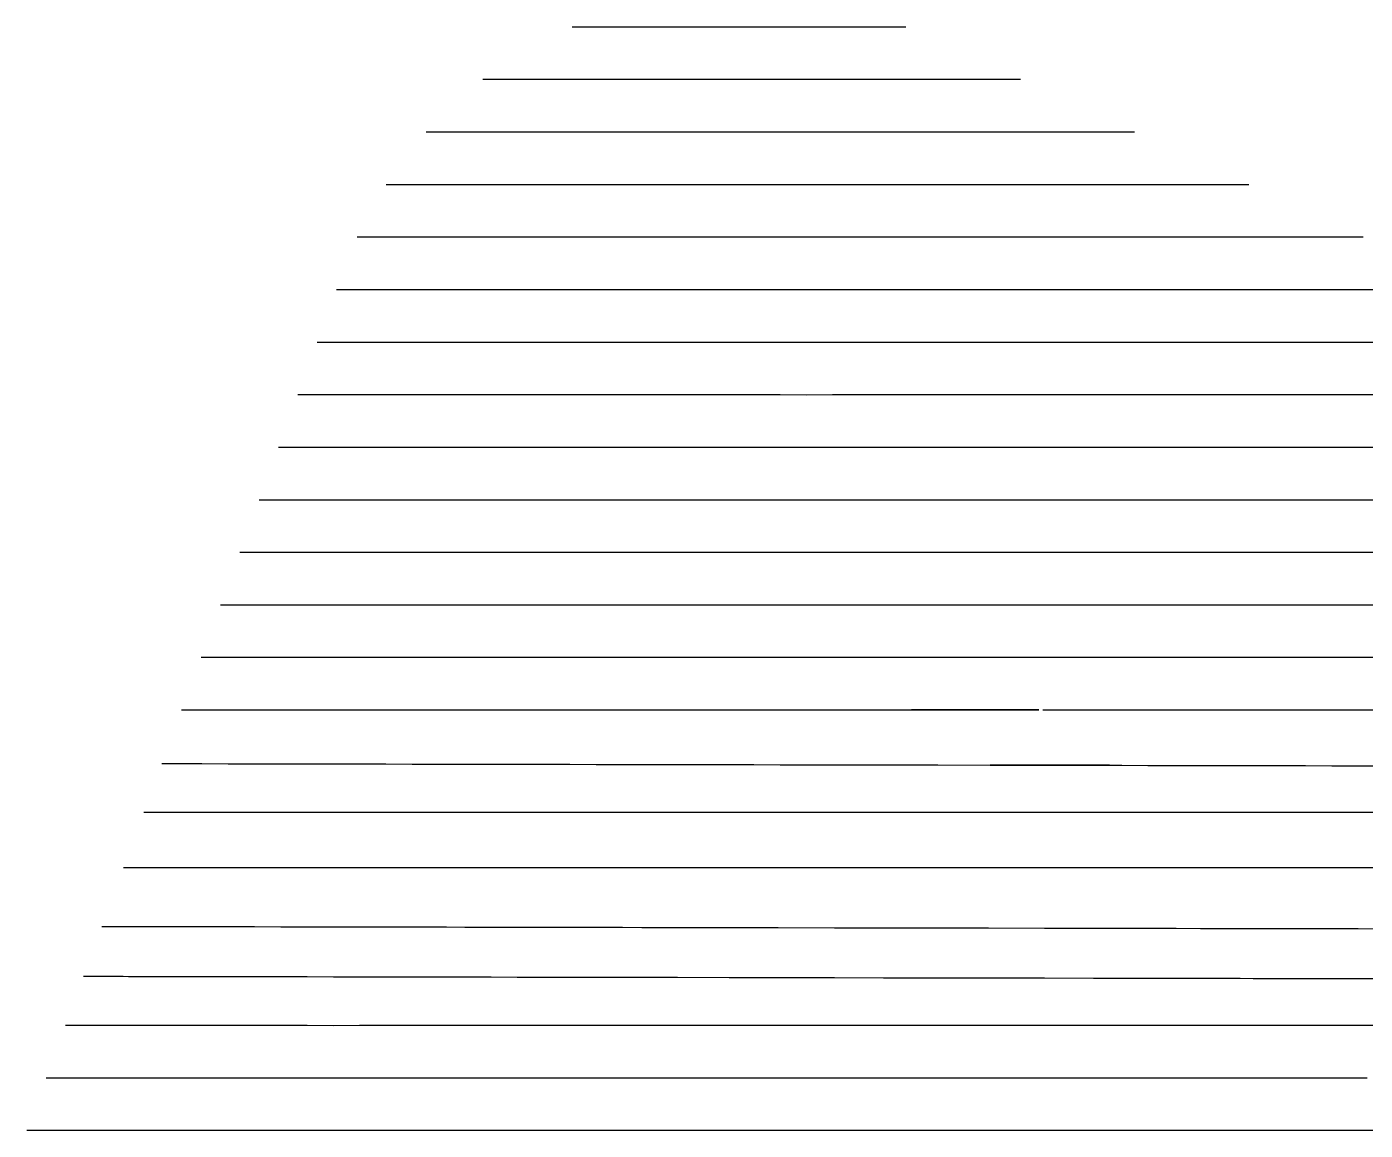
# Model space of a CAD drawing. Extents: x 6783 to 155972, y 8800 to 140000.
# Drawn here: x 27499 to 103904, y 77000 to 140000 of the extents above; entities that cross this region are included whole.
import ezdxf

# ---------------------------------------------------------------- set-up
doc = ezdxf.new("R2010")
doc.units = 0
doc.layers.add('XLT', color=1, linetype='CONTINUOUS')

msp = doc.modelspace()

# ---------------------------------------------------------------- linework, layer by layer
at = {"layer": 'XLT', "extrusion": (0, -1, 0)}
for p, q in [((58639, 140000, 23400), (60001, 140000, 23501)), ((60001, 140000, 23501), (61501, 140000, 23595)), ((61501, 140000, 23595), (63001, 140000, 23672)), ((63001, 140000, 23672), (64501, 140000, 23728)), ((64501, 140000, 23728), (66001, 140000, 23765)), ((66001, 140000, 23765), (67505, 140000, 23783)), ((67505, 140000, 23783), (69001, 140000, 23779)), ((69001, 140000, 23779), (70501, 140000, 23757)), ((70501, 140000, 23757), (71995, 140000, 23718)), ((71995, 140000, 23718), (73501, 140000, 23656)), ((73501, 140000, 23656), (75001, 140000, 23578)), ((75001, 140000, 23578), (76501, 140000, 23485)), ((76501, 140000, 23485), (77678, 140000, 23400)), ((53530, 137000, 23400), (54001, 137000, 23457)), ((54001, 137000, 23457), (55501, 137000, 23633)), ((55501, 137000, 23633), (57001, 137000, 23792)), ((57001, 137000, 23792), (58501, 137000, 23934)), ((58501, 137000, 23934), (60001, 137000, 24059)), ((60001, 137000, 24059), (61501, 137000, 24164)), ((61501, 137000, 24164), (63001, 137000, 24247)), ((63001, 137000, 24247), (64501, 137000, 24310)), ((64501, 137000, 24310), (66001, 137000, 24349)), ((66001, 137000, 24349), (67501, 137000, 24368)), ((67501, 137000, 24368), (69001, 137000, 24361)), ((69001, 137000, 24361), (70501, 137000, 24335)), ((70501, 137000, 24335), (72001, 137000, 24285)), ((72001, 137000, 24285), (73501, 137000, 24216)), ((73501, 137000, 24216), (75001, 137000, 24125)), ((75001, 137000, 24125), (76501, 137000, 24017)), ((76501, 137000, 24017), (78001, 137000, 23876)), ((78001, 137000, 23876), (79501, 137000, 23711)), ((79501, 137000, 23711), (81001, 137000, 23547)), ((81001, 137000, 23547), (82501, 137000, 23382)), ((82501, 137000, 23382), (84001, 137000, 23218)), ((84001, 137000, 23218), (84219, 137000, 23194)), ((50298, 134000, 23400), (51001, 134000, 23507)), ((51001, 134000, 23507), (52501, 134000, 23729)), ((52501, 134000, 23729), (54001, 134000, 23937)), ((54001, 134000, 23937), (55501, 134000, 24131)), ((55501, 134000, 24131), (57001, 134000, 24309)), ((57001, 134000, 24309), (58501, 134000, 24468)), ((58501, 134000, 24468), (60001, 134000, 24607)), ((60001, 134000, 24607), (61501, 134000, 24725)), ((61501, 134000, 24725), (63001, 134000, 24821)), ((63001, 134000, 24821), (64501, 134000, 24892)), ((64501, 134000, 24892), (66001, 134000, 24937)), ((66001, 134000, 24937), (67501, 134000, 24956)), ((67501, 134000, 24956), (69001, 134000, 24947)), ((69001, 134000, 24947), (70501, 134000, 24913)), ((70501, 134000, 24913), (72001, 134000, 24854)), ((72001, 134000, 24854), (73501, 134000, 24769)), ((73501, 134000, 24769), (75001, 134000, 24664)), ((75001, 134000, 24664), (76501, 134000, 24538)), ((76501, 134000, 24538), (78001, 134000, 24372)), ((78001, 134000, 24372), (79501, 134000, 24201)), ((79501, 134000, 24201), (81001, 134000, 24031)), ((81001, 134000, 24031), (82501, 134000, 23866)), ((82501, 134000, 23866), (84001, 134000, 23709)), ((84001, 134000, 23709), (85501, 134000, 23552)), ((85501, 134000, 23552), (87001, 134000, 23391)), ((87001, 134000, 23391), (88501, 134000, 23226)), ((88501, 134000, 23226), (90001, 134000, 23062)), ((90001, 134000, 23062), (90742, 134000, 22981)), ((48007, 131000, 23400), (49501, 131000, 23660)), ((49501, 131000, 23660), (51001, 131000, 23914)), ((51001, 131000, 23914), (52501, 131000, 24157)), ((52501, 131000, 24157), (54001, 131000, 24387)), ((54001, 131000, 24387), (55501, 131000, 24603)), ((55501, 131000, 24603), (57001, 131000, 24803)), ((57001, 131000, 24803), (58501, 131000, 24986)), ((58501, 131000, 24986), (60001, 131000, 25146)), ((60001, 131000, 25146), (61501, 131000, 25285)), ((61501, 131000, 25285), (63001, 131000, 25395)), ((63001, 131000, 25395), (64501, 131000, 25477)), ((64501, 131000, 25477), (66001, 131000, 25529)), ((66001, 131000, 25529), (67501, 131000, 25550)), ((67501, 131000, 25550), (69001, 131000, 25539)), ((69001, 131000, 25539), (70501, 131000, 25496)), ((70501, 131000, 25496), (72001, 131000, 25424)), ((72001, 131000, 25424), (73501, 131000, 25324)), ((73501, 131000, 25324), (75001, 131000, 25199)), ((75001, 131000, 25199), (76501, 131000, 25040)), ((76501, 131000, 25040), (78001, 131000, 24863)), ((78001, 131000, 24863), (79501, 131000, 24686)), ((79501, 131000, 24686), (81001, 131000, 24520)), ((81001, 131000, 24520), (82501, 131000, 24359)), ((82501, 131000, 24359), (84001, 131000, 24189)), ((84001, 131000, 24189), (85501, 131000, 24018)), ((85501, 131000, 24018), (87001, 131000, 23848)), ((87001, 131000, 23848), (88501, 131000, 23686)), ((88501, 131000, 23686), (90001, 131000, 23529)), ((90001, 131000, 23529), (91501, 131000, 23372)), ((91501, 131000, 23372), (93001, 131000, 23215)), ((93001, 131000, 23215), (94501, 131000, 23058)), ((94501, 131000, 23058), (96001, 131000, 22901)), ((96001, 131000, 22901), (97265, 131000, 22767)), ((46362, 128000, 23400), (46501, 128000, 23426)), ((46501, 128000, 23426), (48001, 128000, 23715)), ((48001, 128000, 23715), (49501, 128000, 24000)), ((49501, 128000, 24000), (51001, 128000, 24275)), ((51001, 128000, 24275), (52501, 128000, 24541)), ((52501, 128000, 24541), (54001, 128000, 24797)), ((54001, 128000, 24797), (55501, 128000, 25039)), ((55501, 128000, 25039), (57001, 128000, 25268)), ((57001, 128000, 25268), (58501, 128000, 25478)), ((58501, 128000, 25478), (60001, 128000, 25665)), ((60001, 128000, 25665), (61501, 128000, 25827)), ((61501, 128000, 25827), (63001, 128000, 25960)), ((63001, 128000, 25960), (63531, 128000, 26000)), ((63531, 128000, 26000), (64501, 128000, 25955)), ((64501, 128000, 25955), (66001, 128000, 25906)), ((66001, 128000, 25906), (67501, 128000, 25883)), ((67501, 128000, 25883), (69001, 128000, 25888)), ((69001, 128000, 25888), (70501, 128000, 25925)), ((70501, 128000, 25925), (71871, 128000, 26000)), ((71871, 128000, 26000), (72001, 128000, 25991)), ((72001, 128000, 25991), (73501, 128000, 25868)), ((73501, 128000, 25868), (75001, 128000, 25715)), ((75001, 128000, 25715), (76501, 128000, 25532)), ((76501, 128000, 25532), (78001, 128000, 25348)), ((78001, 128000, 25348), (79501, 128000, 25180)), ((79501, 128000, 25180), (81001, 128000, 25005)), ((81001, 128000, 25005), (82501, 128000, 24828)), ((82501, 128000, 24828), (84001, 128000, 24651)), ((84001, 128000, 24651), (85501, 128000, 24480)), ((85501, 128000, 24480), (87001, 128000, 24319)), ((87001, 128000, 24319), (88501, 128000, 24158)), ((88501, 128000, 24158), (90001, 128000, 23996)), ((90001, 128000, 23996), (91501, 127998, 23835)), ((91501, 127998, 23835), (93001, 128000, 23665)), ((93001, 128000, 23665), (94501, 128000, 23506)), ((94501, 128000, 23506), (96001, 128000, 23349)), ((96001, 128000, 23349), (97501, 128000, 23194)), ((97501, 128000, 23194), (99001, 128000, 23041)), ((99001, 128000, 23041), (100501, 128000, 22889)), ((100501, 128000, 22889), (102001, 128000, 22736)), ((102001, 128000, 22736), (103501, 128000, 22583)), ((103501, 128000, 22583), (103788, 128000, 22554)), ((45181, 125000, 23346), (45348, 125000, 23463)), ((45206, 125000, 23321), (45348, 125000, 23463)), ((45348, 125000, 23463), (46501, 125000, 23690)), ((46501, 125000, 23690), (48001, 125000, 23985)), ((48001, 125000, 23985), (49501, 125000, 24280)), ((49501, 125000, 24280), (51001, 125000, 24574)), ((51001, 125000, 24574), (52501, 125000, 24866)), ((52501, 125000, 24866), (54001, 125000, 25149)), ((54001, 125000, 25149), (55501, 125000, 25422)), ((55501, 125000, 25422), (57001, 125000, 25681)), ((57001, 125000, 25681), (58501, 125000, 25924)), ((58501, 125000, 25924), (58990, 125000, 26000)), ((58990, 125000, 26000), (60001, 125000, 25863)), ((60001, 125000, 25863), (61501, 125000, 25706)), ((61501, 125000, 25706), (63001, 125000, 25579)), ((63001, 125000, 25579), (64501, 125000, 25493)), ((64501, 125000, 25493), (66001, 125000, 25433)), ((66001, 125000, 25433), (67501, 125000, 25402)), ((67501, 125000, 25402), (69001, 125000, 25392)), ((69001, 125000, 25392), (70501, 125000, 25406)), ((70501, 125000, 25406), (72001, 125000, 25447)), ((72001, 125000, 25447), (73501, 125000, 25535)), ((73501, 125000, 25535), (75001, 125000, 25700)), ((75001, 125000, 25700), (76501, 125000, 25973)), ((76501, 125000, 25973), (76635, 125000, 26000)), ((76635, 125000, 26000), (78001, 125000, 25841)), ((78001, 125000, 25841), (79501, 125000, 25657)), ((79501, 125000, 25657), (81001, 125000, 25473)), ((81001, 125000, 25473), (82514, 125000, 25287)), ((82514, 125000, 25287), (84001, 125000, 25123)), ((84001, 125000, 25123), (85501, 125000, 24957)), ((85501, 125000, 24957), (87001, 125000, 24791)), ((87001, 125000, 24791), (88501, 125000, 24616)), ((88501, 125000, 24616), (90001, 125000, 24441)), ((90001, 125000, 24441), (91501, 125000, 24279)), ((91501, 125000, 24279), (93001, 125000, 24118)), ((93001, 125000, 24118), (94501, 125000, 23957)), ((94501, 125000, 23957), (96001, 125000, 23796)), ((96001, 125000, 23796), (97501, 125000, 23639)), ((97501, 125000, 23639), (99001, 125000, 23483)), ((99001, 125000, 23483), (100501, 125000, 23334)), ((100501, 125000, 23334), (102001, 125000, 23185)), ((102001, 125000, 23185), (103501, 125000, 23034)), ((103501, 125000, 23034), (105001, 125000, 22881)), ((44076, 122000, 23243), (44427, 122000, 23544)), ((44427, 122000, 23544), (45001, 122000, 23657)), ((45001, 122000, 23657), (46501, 122000, 23952)), ((46501, 122000, 23952), (48001, 122000, 24248)), ((48001, 122000, 24248), (49501, 122000, 24543)), ((49501, 122000, 24543), (51001, 122000, 24838)), ((51001, 122000, 24838), (52501, 122000, 25133)), ((52501, 122000, 25133), (54001, 122000, 25428)), ((54001, 122000, 25428), (55501, 122000, 25724)), ((55501, 122000, 25724), (56918, 122000, 26000)), ((56918, 122000, 26000), (57001, 122000, 25985)), ((57001, 122000, 25985), (58501, 122000, 25660)), ((58501, 122000, 25660), (60001, 122000, 25424)), ((60001, 122000, 25424), (61501, 122000, 25256)), ((61501, 122000, 25256), (63001, 122000, 25132)), ((63001, 122000, 25132), (64501, 122000, 25058)), ((64501, 122000, 25058), (66001, 122000, 24999)), ((66001, 122000, 24999), (67501, 122000, 24968)), ((67501, 122000, 24968), (69001, 122000, 24950)), ((69001, 122000, 24950), (70501, 122000, 24950)), ((70501, 122000, 24950), (72001, 122000, 24968)), ((72001, 122000, 24968), (73501, 122000, 24998)), ((73501, 122000, 24998), (75001, 122000, 25077)), ((75001, 122000, 25077), (76501, 122000, 25231)), ((76501, 122000, 25231), (78001, 122000, 25505)), ((78001, 122000, 25505), (79501, 122000, 25805)), ((79501, 122000, 25805), (80475, 122000, 26000)), ((85501, 122000, 25414), (87001, 122000, 25232)), ((87001, 122000, 25232), (88501, 122000, 25066)), ((88501, 122000, 25066), (90001, 122000, 24900)), ((90001, 122000, 24900), (91501, 122000, 24734)), ((91501, 122000, 24734), (93001, 122000, 24567)), ((93001, 122000, 24567), (94501, 122000, 24401)), ((94501, 122000, 24401), (96001, 122000, 24244)), ((96001, 122000, 24244), (97501, 122000, 24087)), ((97501, 122000, 24087), (99001, 122000, 23930)), ((99001, 122000, 23930), (100501, 122000, 23773)), ((100501, 122000, 23773), (102001, 122000, 23616)), ((102001, 122000, 23616), (103501, 122000, 23459)), ((103501, 122000, 23459), (105001, 122000, 23305)), ((42971, 119000, 23139), (43506, 119000, 23626)), ((43506, 119000, 23626), (45001, 119000, 23920)), ((45001, 119000, 23920), (46501, 119000, 24215)), ((46501, 119000, 24215), (48001, 119000, 24511)), ((48001, 119000, 24511), (49501, 119000, 24806)), ((49501, 119000, 24806), (51001, 119000, 25101)), ((51001, 119000, 25101), (52501, 119000, 25396)), ((52501, 119000, 25396), (54001, 119000, 25691)), ((54001, 119000, 25691), (55501, 119000, 25986)), ((55501, 119000, 25986), (55570, 119000, 26000)), ((55570, 119000, 26000), (57001, 119000, 25575)), ((57001, 119000, 25575), (58501, 119000, 25223)), ((58501, 119000, 25223), (60001, 119000, 24974)), ((60001, 119000, 24974), (61501, 119000, 24802)), ((61501, 119000, 24802), (63001, 119000, 24688)), ((63001, 119000, 24688), (64501, 119000, 24609)), ((64501, 119000, 24609), (66001, 119000, 24569)), ((66001, 119000, 24569), (67501, 119000, 24537)), ((67501, 119000, 24537), (69001, 119000, 24521)), ((69001, 119000, 24521), (70501, 119000, 24515)), ((70501, 119000, 24515), (72001, 118983, 24512)), ((72001, 118983, 24512), (73501, 119000, 24530)), ((73501, 119000, 24530), (75001, 119000, 24551)), ((75001, 119000, 24551), (76501, 119000, 24621)), ((76501, 119000, 24621), (78001, 119000, 24769)), ((78001, 119000, 24769), (79501, 119000, 25037)), ((79501, 119000, 25037), (81001, 119000, 25337)), ((81001, 119000, 25337), (82501, 119000, 25637)), ((82501, 119000, 25637), (84001, 119000, 25937)), ((84001, 119000, 25937), (84314, 119000, 26000)), ((90001, 119000, 25352), (91501, 119000, 25174)), ((91501, 119000, 25174), (93001, 119000, 25008)), ((93001, 119000, 25008), (94501, 119000, 24845)), ((94501, 119000, 24845), (96001, 119000, 24684)), ((96001, 119000, 24684), (97501, 119000, 24523)), ((97501, 119000, 24523), (99001, 119000, 24361)), ((99001, 119000, 24361), (100501, 119000, 24205)), ((100501, 119000, 24205), (102001, 119000, 24052)), ((102001, 119000, 24052), (103501, 119000, 23900)), ((103501, 119000, 23900), (105001, 119000, 23748)), ((41866, 116000, 23036), (42584, 116000, 23707)), ((42584, 116000, 23707), (43501, 116000, 23888)), ((43501, 116000, 23888), (45001, 116000, 24183)), ((45001, 116000, 24183), (46501, 116000, 24478)), ((46501, 116000, 24478), (48001, 116000, 24773)), ((48001, 116000, 24773), (49501, 116000, 25069)), ((49501, 116000, 25069), (51001, 116000, 25364)), ((51001, 116000, 25364), (52501, 116000, 25659)), ((52501, 116000, 25659), (54001, 116000, 25954)), ((54001, 116000, 25954), (54234, 116000, 26000)), ((54234, 116000, 26000), (55501, 116000, 25624)), ((55501, 116000, 25624), (57001, 116000, 25179)), ((57001, 116000, 25179), (58501, 116000, 24791)), ((58501, 116000, 24791), (60001, 116000, 24529)), ((60001, 116000, 24529), (61501, 116000, 24359)), ((61501, 116000, 24359), (63001, 116000, 24234)), ((63001, 116000, 24234), (64501, 116000, 24152)), ((64501, 116000, 24152), (66001, 116000, 24122)), ((66001, 116000, 24122), (67501, 116000, 24104)), ((67501, 116000, 24104), (69001, 116000, 24092)), ((69001, 116000, 24092), (70501, 116000, 24085)), ((70501, 116000, 24085), (72001, 116000, 24083)), ((72001, 116000, 24083), (73501, 116000, 24084)), ((73501, 116000, 24084), (75001, 116000, 24088)), ((75001, 116000, 24088), (76501, 116000, 24103)), ((76501, 116000, 24103), (78001, 116000, 24166)), ((78001, 116000, 24166), (79501, 116000, 24307)), ((79501, 116000, 24307), (81001, 116000, 24569)), ((81001, 116000, 24569), (82501, 116000, 24869)), ((82501, 116000, 24869), (84001, 116000, 25169)), ((84001, 116000, 25169), (85501, 116000, 25469)), ((85501, 116000, 25469), (87001, 116000, 25769)), ((87001, 116000, 25769), (88154, 116000, 26000)), ((93001, 116000, 25449), (94501, 116000, 25283)), ((94501, 116000, 25283), (96001, 116000, 25120)), ((96001, 116000, 25120), (97501, 116000, 24965)), ((97501, 116000, 24965), (99001, 116000, 24806)), ((99001, 116000, 24806), (100501, 116000, 24644)), ((100501, 116000, 24644), (102001, 116000, 24483)), ((102001, 116000, 24483), (103501, 116000, 24322)), ((103501, 116000, 24322), (105001, 116000, 24162)), ((40761, 113000, 22932), (41663, 113000, 23789)), ((41663, 113000, 23789), (42001, 113000, 23855)), ((42001, 113000, 23855), (43501, 113000, 24151)), ((43501, 113000, 24151), (45001, 113000, 24446)), ((45001, 113000, 24446), (46501, 113000, 24741)), ((46501, 113000, 24741), (48001, 113000, 25036)), ((48001, 113000, 25036), (49501, 113000, 25331)), ((49501, 113000, 25331), (51001, 113000, 25627)), ((51001, 113000, 25627), (52501, 113000, 25922)), ((52501, 113000, 25922), (52898, 113000, 26000)), ((52898, 113000, 26000), (54001, 113000, 25673)), ((54001, 113000, 25673), (55501, 113000, 25227)), ((55501, 113000, 25227), (57001, 113000, 24782)), ((57001, 113000, 24782), (58501, 113000, 24372)), ((58501, 113000, 24372), (60001, 113000, 24084)), ((60001, 113000, 24084), (61501, 113000, 23892)), ((61501, 113000, 23892), (63001, 113000, 23751)), ((63001, 113000, 23751), (64501, 113000, 23686)), ((64501, 113000, 23686), (66001, 113000, 23636)), ((66001, 113000, 23636), (67478, 113000, 23629)), ((67478, 113000, 23629), (69001, 113000, 23622)), ((69001, 113000, 23622), (70501, 113000, 23618)), ((70501, 113000, 23618), (72001, 113000, 23618)), ((72001, 113000, 23618), (73501, 113000, 23618)), ((73501, 113000, 23618), (75001, 113000, 23620)), ((75001, 113000, 23620), (76501, 113000, 23621)), ((76501, 113000, 23621), (78001, 113000, 23632)), ((78001, 113000, 23632), (79162, 113000, 23680)), ((79162, 113000, 23680), (81001, 113000, 23837)), ((81001, 113000, 23837), (82501, 113000, 24100)), ((82501, 113000, 24100), (84001, 113000, 24401)), ((84001, 113000, 24401), (85497, 113000, 24700)), ((85497, 113000, 24700), (87001, 113000, 25001)), ((87001, 113000, 25001), (88501, 113000, 25301)), ((88501, 113000, 25301), (90001, 113000, 25601)), ((90001, 113000, 25601), (91501, 113000, 25901)), ((91501, 113000, 25901), (91994, 113000, 26000)), ((91994, 113000, 26000), (93001, 113000, 25890)), ((93001, 113000, 25890), (94501, 113000, 25724)), ((94501, 113000, 25724), (96001, 113000, 25558)), ((96001, 113000, 25558), (97501, 113000, 25392)), ((97501, 113000, 25392), (99001, 113000, 25226)), ((99001, 113000, 25226), (100501, 113000, 25064)), ((100501, 113000, 25064), (102001, 113000, 24908)), ((102001, 113000, 24908), (103501, 113000, 24753)), ((103501, 113000, 24753), (105001, 113000, 24597)), ((39656, 110000, 22829), (40501, 110000, 23630)), ((40501, 110000, 23630), (40742, 110000, 23871)), ((40742, 110000, 23871), (42001, 110000, 24118)), ((42001, 110000, 24118), (43501, 110000, 24414)), ((43501, 110000, 24414), (45001, 110000, 24709)), ((45001, 110000, 24709), (46501, 110000, 25004)), ((46501, 110000, 25004), (48001, 110000, 25299)), ((48001, 110000, 25299), (49501, 110000, 25594)), ((49501, 110000, 25594), (51001, 110000, 25889)), ((51001, 110000, 25889), (51563, 110000, 26000)), ((51563, 110000, 26000), (52501, 110000, 25722)), ((52501, 110000, 25722), (54001, 110000, 25276)), ((54001, 110000, 25276), (55501, 110000, 24831)), ((55501, 110000, 24831), (57001, 110000, 24385)), ((57001, 110000, 24385), (58501, 110000, 23952)), ((58501, 110000, 23952), (60001, 110000, 23634)), ((60001, 110000, 23634), (61501, 110000, 23414)), ((61501, 110000, 23414), (61638, 110000, 23400)), ((61638, 110000, 23400), (62758, 110000, 23400)), ((62758, 110000, 23400), (63001, 110000, 23400)), ((63001, 110000, 23400), (64501, 110000, 23400)), ((64501, 110000, 23400), (66001, 110000, 23400)), ((66001, 110000, 23400), (67501, 110000, 23400)), ((67501, 110000, 23400), (69001, 110000, 23400)), ((69001, 110000, 23400), (70501, 110000, 23400)), ((70501, 110000, 23400), (72001, 110000, 23400)), ((72001, 110000, 23400), (73501, 110000, 23400)), ((73501, 110000, 23400), (75001, 110000, 23400)), ((75001, 110000, 23400), (76501, 110000, 23400)), ((76501, 110000, 23400), (78001, 110000, 23400)), ((78001, 110000, 23400), (79501, 110000, 23400)), ((79501, 110000, 23400), (81001, 110000, 23400)), ((81001, 110000, 23400), (81701, 110000, 23400)), ((81701, 110000, 23400), (82823, 110000, 23400)), ((82823, 110000, 23400), (84001, 110000, 23632)), ((84001, 110000, 23632), (85501, 110000, 23932)), ((85501, 110000, 23932), (87001, 110000, 24233)), ((87001, 110000, 24233), (88501, 110000, 24533)), ((88501, 110000, 24533), (90001, 110000, 24833)), ((90001, 110000, 24833), (91501, 110000, 25133)), ((91501, 110000, 25133), (93001, 110000, 25433)), ((93001, 110000, 25433), (94501, 110000, 25733)), ((94501, 110000, 25733), (95834, 110000, 26000)), ((100501, 110000, 25501), (102001, 110000, 25335)), ((102001, 110000, 25335), (103501, 110000, 25169)), ((103501, 110000, 25169), (105001, 110000, 25008)), ((38550, 107000, 22725), (39001, 107000, 23133)), ((39001, 107000, 23133), (39820, 107000, 23952)), ((39820, 107000, 23952), (40501, 107000, 24086)), ((40501, 107000, 24086), (42001, 107000, 24381)), ((42001, 107000, 24381), (43501, 107000, 24676)), ((43501, 107000, 24676), (45001, 107000, 24972)), ((45001, 107000, 24972), (46501, 107000, 25267)), ((46501, 107000, 25267), (48001, 107000, 25562)), ((48001, 107000, 25562), (49501, 107000, 25857)), ((49501, 107000, 25857), (50227, 107000, 26000)), ((50227, 107000, 26000), (51001, 107000, 25770)), ((51001, 107000, 25770), (52501, 107000, 25325)), ((52501, 107000, 25325), (54001, 107000, 24880)), ((54001, 107000, 24880), (55501, 107000, 24434)), ((55501, 107000, 24434), (57001, 107000, 23989)), ((57001, 107000, 23989), (58501, 107000, 23544)), ((58501, 107000, 23544), (59014, 107000, 23400)), ((59014, 107000, 23400), (59707, 107000, 23400)), ((59707, 107000, 23400), (60001, 107000, 23400)), ((60001, 107000, 23400), (61501, 107000, 23400)), ((61501, 107000, 23400), (63001, 107000, 23400)), ((63001, 107000, 23400), (64501, 107000, 23400)), ((64501, 107000, 23400), (66001, 107000, 23400)), ((66001, 107000, 23400), (67501, 107000, 23400)), ((67501, 107000, 23400), (69001, 107000, 23400)), ((69001, 107000, 23400), (70501, 107000, 23400)), ((70501, 107000, 23400), (72001, 107000, 23400)), ((72001, 107000, 23400), (73501, 107000, 23400)), ((73501, 107000, 23400), (75001, 107000, 23400)), ((75001, 107000, 23400), (76501, 107000, 23400)), ((76501, 107000, 23400), (78001, 107000, 23400)), ((78001, 107000, 23400), (79501, 107000, 23400)), ((79501, 107000, 23400), (81001, 107000, 23400)), ((81001, 107000, 23400), (82501, 107000, 23400)), ((82501, 107000, 23400), (84001, 107000, 23400)), ((84001, 107000, 23400), (85501, 107000, 23400)), ((85501, 107000, 23400), (85705, 107000, 23400)), ((85705, 107000, 23400), (86680, 107000, 23400)), ((86680, 107000, 23400), (87001, 107000, 23464)), ((87001, 107000, 23464), (88501, 107000, 23764)), ((88501, 107000, 23764), (90001, 107000, 24064)), ((90001, 107000, 24064), (91501, 107000, 24365)), ((91501, 107000, 24365), (93001, 107000, 24665)), ((93001, 107000, 24665), (94501, 107000, 24965)), ((94501, 107000, 24965), (96001, 107000, 25265)), ((96001, 107000, 25265), (97501, 107000, 25565)), ((97501, 107000, 25565), (99001, 107000, 25865)), ((99001, 107000, 25865), (99674, 107000, 26000)), ((37445, 104000, 22621), (38899, 104000, 24034)), ((38899, 104000, 24034), (39001, 104000, 24054)), ((39001, 104000, 24054), (40501, 104000, 24349)), ((40501, 104000, 24349), (42001, 104000, 24644)), ((42001, 104000, 24644), (43501, 104000, 24939)), ((43501, 104000, 24939), (45001, 104000, 25234)), ((45001, 104000, 25234), (46501, 104000, 25530)), ((46501, 104000, 25530), (48001, 104000, 25825)), ((48001, 104000, 25825), (48891, 104000, 26000)), ((48891, 104000, 26000), (49501, 104000, 25819)), ((49501, 104000, 25819), (51001, 104000, 25374)), ((51001, 104000, 25374), (52501, 104000, 24928)), ((52501, 104000, 24928), (54001, 104000, 24483)), ((54001, 104000, 24483), (55501, 104000, 24038)), ((55501, 104000, 24038), (57001, 104000, 23592)), ((57001, 104000, 23592), (57648, 104000, 23400)), ((57648, 104000, 23400), (58305, 104000, 23400)), ((58305, 104000, 23400), (58501, 104000, 23400)), ((58501, 104000, 23400), (60001, 104000, 23400)), ((60001, 104000, 23400), (61501, 104000, 23400)), ((61501, 104000, 23400), (63001, 104000, 23400)), ((63001, 104000, 23400), (64501, 104000, 23400)), ((64501, 104000, 23400), (66001, 104000, 23400)), ((66001, 104000, 23400), (67501, 104000, 23400)), ((67501, 104000, 23400), (69001, 104000, 23400)), ((69001, 104000, 23400), (70501, 104000, 23400)), ((70501, 104000, 23400), (72001, 104000, 23400)), ((72001, 104000, 23400), (73501, 104000, 23400)), ((73501, 104000, 23400), (75001, 104000, 23400)), ((75001, 104000, 23400), (76501, 104000, 23400)), ((76501, 104000, 23400), (78001, 104000, 23400)), ((78001, 104000, 23400), (79501, 104000, 23400)), ((79501, 104000, 23400), (81001, 104000, 23400)), ((81001, 104000, 23400), (82501, 104000, 23400)), ((82501, 104000, 23400), (84001, 104000, 23400)), ((84001, 104000, 23400), (85501, 104000, 23400)), ((85501, 104000, 23400), (87001, 104000, 23400)), ((87001, 104000, 23400), (88501, 104000, 23400)), ((88501, 104000, 23400), (89545, 104000, 23400)), ((89545, 104000, 23400), (90474, 104000, 23400)), ((90474, 104000, 23400), (91501, 104000, 23596)), ((91501, 104000, 23596), (93001, 104000, 23896)), ((93001, 104000, 23896), (94501, 104000, 24197)), ((94501, 104000, 24197), (96001, 104000, 24497)), ((96001, 104000, 24497), (97501, 104000, 24797)), ((97501, 104000, 24797), (99001, 104000, 25097)), ((99001, 104000, 25097), (100501, 104000, 25397)), ((100501, 104000, 25397), (102001, 104000, 25697)), ((102001, 104000, 25697), (103501, 104000, 25997)), ((103501, 104000, 25997), (103514, 104000, 26000)), ((36340, 101000, 22518), (37501, 101000, 23639)), ((37501, 101000, 23639), (37978, 101000, 24115)), ((37978, 101000, 24115), (39001, 101000, 24316)), ((39001, 101000, 24316), (40501, 101000, 24612)), ((40501, 101000, 24612), (42001, 101000, 24907)), ((42001, 101000, 24907), (43501, 101000, 25202)), ((43501, 101000, 25202), (45001, 101000, 25497)), ((45001, 101000, 25497), (46501, 101000, 25792)), ((46501, 101000, 25792), (47556, 101000, 26000)), ((47556, 101000, 26000), (48001, 101000, 25868)), ((48001, 101000, 25868), (51001, 101000, 24977)), ((51001, 101000, 24977), (52501, 101000, 24532)), ((52501, 101000, 24532), (54001, 101000, 24086)), ((54001, 101000, 24086), (55500, 101000, 23641)), ((55500, 101000, 23641), (56313, 101000, 23400)), ((56313, 101000, 23400), (56969, 101000, 23400)), ((56969, 101000, 23400), (58501, 101000, 23400)), ((58501, 101000, 23400), (60001, 101000, 23400)), ((60001, 101000, 23400), (61501, 101000, 23400)), ((61501, 101000, 23400), (63001, 101000, 23400)), ((63001, 101000, 23400), (64501, 101000, 23400)), ((64501, 101000, 23400), (66001, 101000, 23400)), ((66001, 101000, 23400), (67501, 101000, 23400)), ((67501, 101000, 23400), (69001, 101000, 23400)), ((69001, 101000, 23400), (70501, 101000, 23400)), ((70501, 101000, 23400), (72001, 101000, 23400)), ((72001, 101000, 23400), (73501, 101000, 23400)), ((73501, 101000, 23400), (75001, 101000, 23400)), ((75001, 101000, 23400), (85263, 101000, 23400)), ((85263, 101000, 23400), (78001, 101000, 23400)), ((85501, 101000, 23400), (87001, 101000, 23400)), ((87001, 101000, 23400), (88501, 101000, 23400)), ((88501, 101000, 23400), (90001, 101000, 23400)), ((90001, 101000, 23400), (91501, 101000, 23400)), ((91501, 101000, 23400), (93001, 101000, 23400)), ((93001, 101000, 23400), (93385, 101000, 23400)), ((93385, 101000, 23400), (94359, 101000, 23400)), ((94359, 101000, 23400), (94501, 101000, 23428)), ((94501, 101000, 23428), (96001, 101000, 23728)), ((96001, 101000, 23728), (97608, 101000, 24050)), ((97608, 101000, 24050), (99001, 101000, 24329)), ((99001, 101000, 24329), (100501, 101000, 24629)), ((100501, 101000, 24629), (102001, 101000, 24929)), ((102001, 101000, 24929), (103501, 101000, 25229)), ((103501, 101000, 25229), (105001, 101000, 25529)), ((35210, 97933, 22412), (36001, 97931, 23165)), ((36001, 97931, 23165), (37035, 97929, 24199)), ((37035, 97929, 24199), (37501, 97929, 24290)), ((37501, 97929, 24290), (39001, 97926, 24586)), ((39001, 97926, 24586), (40501, 97923, 24881)), ((40501, 97923, 24881), (42001, 97921, 25177)), ((42001, 97921, 25177), (43501, 97918, 25472)), ((43501, 97918, 25472), (45001, 97915, 25767)), ((45001, 97915, 25767), (46181, 97913, 26000)), ((46181, 97913, 26000), (46501, 97913, 25905)), ((46501, 97913, 25905), (48001, 97910, 25459)), ((48001, 97910, 25459), (49501, 97907, 25014)), ((49501, 97907, 25014), (51001, 97905, 24568)), ((51001, 97905, 24568), (52501, 97902, 24122)), ((52501, 97902, 24122), (54001, 97899, 23677)), ((54001, 97899, 23677), (54931, 97898, 23400)), ((54931, 97898, 23400), (55588, 97896, 23400)), ((55588, 97896, 23400), (57001, 97894, 23400)), ((57001, 97894, 23400), (58501, 97891, 23400)), ((58501, 97891, 23400), (60001, 97888, 23400)), ((60001, 97888, 23400), (61501, 97886, 23400)), ((61501, 97886, 23400), (63001, 97883, 23400)), ((63001, 97883, 23400), (64501, 97880, 23400)), ((64501, 97880, 23400), (66001, 97878, 23400)), ((66001, 97878, 23400), (67501, 97875, 23400)), ((67501, 97875, 23400), (69001, 97872, 23400)), ((69001, 97872, 23400), (70501, 97870, 23400)), ((70501, 97870, 23400), (72001, 97867, 23400)), ((72001, 97867, 23400), (73501, 97864, 23400)), ((73501, 97864, 23400), (75001, 97862, 23400)), ((75001, 97862, 23400), (76501, 97859, 23400)), ((76501, 97859, 23400), (78001, 97856, 23400)), ((78001, 97856, 23400), (79501, 97854, 23400)), ((79501, 97854, 23400), (89313, 97836, 23400)), ((89313, 97836, 23400), (82501, 97848, 23400)), ((82501, 97848, 23400), (84001, 97846, 23400)), ((84001, 97846, 23400), (85501, 97843, 23400)), ((85501, 97843, 23400), (87001, 97840, 23400)), ((87001, 97840, 23400), (88501, 97838, 23400)), ((88501, 97838, 23400), (90001, 97835, 23400)), ((90001, 97835, 23400), (91501, 97832, 23400)), ((91501, 97832, 23400), (93001, 97830, 23400)), ((93001, 97830, 23400), (94501, 97827, 23400)), ((94501, 97827, 23400), (96001, 97824, 23400)), ((96001, 97824, 23400), (97453, 97822, 23400)), ((97453, 97822, 23400), (98429, 97820, 23400)), ((98429, 97820, 23400), (99001, 97819, 23514)), ((99001, 97819, 23514), (100501, 97816, 23813)), ((100501, 97816, 23813), (102001, 97814, 24113)), ((102001, 97814, 24113), (103501, 97811, 24412)), ((103501, 97811, 24412), (104941, 97808, 24700)), ((34185, 95150, 22316), (36001, 95150, 24094)), ((36001, 95150, 24094), (36181, 95150, 24274)), ((36181, 95150, 24274), (37501, 95150, 24534)), ((37501, 95150, 24534), (39001, 95150, 24829)), ((39001, 95150, 24829), (40501, 95150, 25124)), ((40501, 95150, 25124), (42001, 95150, 25419)), ((42001, 95150, 25419), (43501, 95150, 25715)), ((43501, 95150, 25715), (44951, 95150, 26000)), ((44951, 95150, 26000), (45001, 95150, 25985)), ((45001, 95150, 25985), (46501, 95150, 25540)), ((46501, 95150, 25540), (48001, 95150, 25095)), ((48001, 95150, 25095), (49501, 95150, 24649)), ((49501, 95150, 24649), (51001, 95150, 24204)), ((51001, 95150, 24204), (52501, 95150, 23759)), ((52501, 95150, 23759), (53708, 95150, 23400)), ((53708, 95150, 23400), (54365, 95150, 23400)), ((54365, 95150, 23400), (55501, 95150, 23400)), ((55501, 95150, 23400), (57001, 95150, 23400)), ((57001, 95150, 23400), (58501, 95150, 23400)), ((58501, 95150, 23400), (60001, 95150, 23400)), ((60001, 95150, 23400), (61501, 95150, 23400)), ((61501, 95150, 23400), (63001, 95150, 23400)), ((63001, 95150, 23400), (64501, 95150, 23400)), ((64501, 95150, 23400), (66001, 95150, 23400)), ((66001, 95150, 23400), (67368, 95150, 23400)), ((67368, 95150, 23400), (84266, 95150, 23400)), ((84266, 95150, 23400), (85501, 95150, 23400)), ((85501, 95150, 23400), (87001, 95150, 23400)), ((87001, 95150, 23400), (88501, 95150, 23400)), ((88501, 95150, 23400), (90001, 95150, 23400)), ((90001, 95150, 23400), (91501, 95150, 23400)), ((91501, 95150, 23400), (93001, 95150, 23400)), ((93001, 95150, 23400), (94501, 95150, 23400)), ((94501, 95150, 23400), (96001, 95150, 23400)), ((96001, 95150, 23400), (97501, 95150, 23400)), ((97501, 95150, 23400), (99001, 95150, 23400)), ((99001, 95150, 23400), (100501, 95150, 23400)), ((100501, 95150, 23400), (100872, 95150, 23400)), ((100872, 95150, 23400), (101847, 95150, 23400)), ((101847, 95150, 23400), (102001, 95150, 23431)), ((102001, 95150, 23431), (103501, 95150, 23731)), ((103501, 95150, 23731), (105001, 95150, 24031)), ((33025, 92000, 22207), (34501, 92000, 23647)), ((34501, 92000, 23647), (35214, 92000, 24360)), ((35214, 92000, 24360), (36001, 92000, 24515)), ((36001, 92000, 24515), (37501, 92000, 24810)), ((37501, 92000, 24810), (39001, 92000, 25105)), ((39001, 92000, 25105), (40501, 92000, 25400)), ((40501, 92000, 25400), (42001, 92000, 25695)), ((42001, 92000, 25695), (43501, 92000, 25991)), ((43501, 92000, 25991), (43549, 92000, 26000)), ((43549, 92000, 26000), (45001, 92000, 25569)), ((45001, 92000, 25569), (46501, 92000, 25124)), ((46501, 92000, 25124), (48001, 92000, 24678)), ((48001, 92000, 24678), (49501, 92000, 24233)), ((49501, 92000, 24233), (51001, 92000, 23787)), ((51001, 92000, 23787), (52306, 92000, 23400)), ((52306, 92000, 23400), (52962, 92000, 23400)), ((52962, 92000, 23400), (54001, 92000, 23400)), ((54001, 92000, 23400), (55501, 92000, 23400)), ((55501, 92000, 23400), (57001, 92000, 23400)), ((57001, 92000, 23400), (58501, 92000, 23400)), ((58501, 92000, 23400), (60001, 92000, 23400)), ((60001, 92000, 23400), (61501, 92000, 23400)), ((61501, 92000, 23400), (63001, 92000, 23400)), ((63001, 92000, 23400), (64144, 92000, 23400)), ((64144, 92000, 23400), (64812, 92000, 23400)), ((64812, 92000, 23400), (66001, 92000, 23400)), ((66001, 92000, 23400), (67601, 92000, 23400)), ((67601, 92000, 23400), (70401, 92000, 23400)), ((70401, 92000, 23400), (73601, 92000, 23400)), ((73601, 92000, 23400), (76401, 92000, 23400)), ((76401, 92000, 23400), (79601, 92000, 23400)), ((79601, 92000, 23400), (82401, 92000, 23400)), ((82401, 92000, 23400), (85601, 92000, 23400)), ((85601, 92000, 23400), (87687, 92000, 23400)), ((87687, 92000, 23400), (88661, 92000, 23400)), ((88661, 92000, 23400), (90001, 92000, 23400)), ((90001, 92000, 23400), (91501, 92000, 23400)), ((91501, 92000, 23400), (93001, 92000, 23400)), ((93001, 92000, 23400), (94501, 92000, 23400)), ((94501, 92000, 23400), (96001, 92000, 23400)), ((96001, 92000, 23400), (97501, 92000, 23400)), ((97501, 92000, 23400), (99001, 92000, 23400)), ((99001, 92000, 23400), (100501, 92000, 23400)), ((100501, 92000, 23400), (102001, 92000, 23400)), ((102001, 92000, 23400), (103501, 92000, 23400)), ((103501, 92000, 23400), (104904, 92000, 23400)), ((31787, 88639, 22091), (33001, 88637, 23272)), ((33001, 88637, 23272), (34180, 88634, 24451)), ((34180, 88634, 24451), (34501, 88634, 24514)), ((34501, 88634, 24514), (36001, 88631, 24810)), ((36001, 88631, 24810), (37501, 88629, 25105)), ((37501, 88629, 25105), (39001, 88626, 25401)), ((39001, 88626, 25401), (40501, 88623, 25696)), ((40501, 88623, 25696), (42001, 88621, 25991)), ((42001, 88621, 25991), (42044, 88620, 26000)), ((42044, 88620, 26000), (43501, 88618, 25567)), ((43501, 88618, 25567), (45001, 88615, 25121)), ((45001, 88615, 25121), (46501, 88613, 24676)), ((46501, 88613, 24676), (48001, 88610, 24230)), ((48001, 88610, 24230), (49501, 88607, 23784)), ((49501, 88607, 23784), (50794, 88605, 23400)), ((50794, 88605, 23400), (51450, 88604, 23400)), ((51450, 88604, 23400), (52501, 88602, 23400)), ((52501, 88602, 23400), (54001, 88599, 23400)), ((54001, 88599, 23400), (55501, 88596, 23400)), ((55501, 88596, 23400), (57001, 88594, 23400)), ((57001, 88594, 23400), (58501, 88591, 23400)), ((58501, 88591, 23400), (60001, 88588, 23400)), ((60001, 88588, 23400), (61501, 88586, 23400)), ((61501, 88586, 23400), (62608, 88584, 23400)), ((62608, 88584, 23400), (63265, 88583, 23400)), ((63265, 88583, 23400), (64401, 88581, 23400)), ((64401, 88581, 23400), (67601, 88575, 23400)), ((67601, 88575, 23400), (70401, 88570, 23400)), ((70401, 88570, 23400), (73601, 88564, 23400)), ((73601, 88564, 23400), (76401, 88559, 23400)), ((76401, 88559, 23400), (79601, 88554, 23400)), ((79601, 88554, 23400), (82405, 88554, 23400)), ((82405, 88554, 23400), (85601, 88543, 23400)), ((85601, 88543, 23400), (88401, 88538, 23400)), ((88401, 88538, 23400), (91601, 88532, 23400)), ((91601, 88532, 23400), (92127, 88531, 23400)), ((92127, 88531, 23400), (93104, 88529, 23400)), ((93104, 88529, 23400), (94501, 88527, 23400)), ((94501, 88527, 23400), (96001, 88524, 23400)), ((96001, 88524, 23400), (97501, 88522, 23400)), ((97501, 88522, 23400), (99001, 88519, 23400)), ((99001, 88519, 23400), (100501, 88516, 23400)), ((100501, 88516, 23400), (102001, 88514, 23400)), ((102001, 88514, 23400), (103501, 88511, 23400)), ((103501, 88511, 23400), (105001, 88508, 23400)), ((30737, 85791, 21993), (31501, 85789, 22724)), ((31501, 85789, 22724), (33001, 85787, 24224)), ((33001, 85787, 24224), (33305, 85786, 24529)), ((33305, 85786, 24529), (34501, 85784, 24764)), ((34501, 85784, 24764), (36001, 85781, 25060)), ((36001, 85781, 25060), (37501, 85779, 25355)), ((37501, 85779, 25355), (39001, 85776, 25650)), ((39001, 85776, 25650), (40501, 85773, 25946)), ((40501, 85773, 25946), (40776, 85773, 26000)), ((40776, 85773, 26000), (42001, 85771, 25636)), ((42001, 85771, 25636), (43501, 85768, 25190)), ((43501, 85768, 25190), (45001, 85765, 24745)), ((45001, 85765, 24745), (46501, 85763, 24299)), ((46501, 85763, 24299), (48001, 85760, 23853)), ((48001, 85760, 23853), (49056, 85758, 23540)), ((49056, 85758, 23540), (49501, 85757, 23408)), ((49501, 85757, 23408), (49526, 85757, 23400)), ((49526, 85757, 23400), (50182, 85756, 23400)), ((50182, 85756, 23400), (51001, 85755, 23400)), ((51001, 85755, 23400), (52501, 85752, 23400)), ((52501, 85752, 23400), (54001, 85749, 23400)), ((54001, 85749, 23400), (55501, 85746, 23400)), ((55501, 85746, 23400), (57001, 85744, 23400)), ((57001, 85744, 23400), (58501, 85741, 23400)), ((58501, 85741, 23400), (60001, 85738, 23400)), ((60001, 85738, 23400), (61328, 85736, 23400)), ((61328, 85736, 23400), (61985, 85735, 23400)), ((61985, 85735, 23400), (64651, 85730, 23400)), ((64651, 85730, 23400), (67601, 85725, 23400)), ((67601, 85725, 23400), (70401, 85720, 23400)), ((70401, 85720, 23400), (73601, 85714, 23400)), ((73601, 85714, 23400), (76401, 85709, 23400)), ((76401, 85709, 23400), (79601, 85704, 23400)), ((79601, 85704, 23400), (82401, 85699, 23400)), ((82401, 85699, 23400), (85601, 85693, 23400)), ((85601, 85693, 23400), (88401, 85688, 23400)), ((88401, 85688, 23400), (91601, 85682, 23400)), ((91601, 85682, 23400), (94401, 85677, 23400)), ((94401, 85677, 23400), (95783, 85675, 23400)), ((95783, 85675, 23400), (96760, 85673, 23400)), ((96760, 85673, 23400), (97501, 85672, 23400)), ((97501, 85672, 23400), (99001, 85669, 23400)), ((99001, 85669, 23400), (100501, 85666, 23400)), ((100501, 85666, 23400), (102001, 85664, 23400)), ((102001, 85664, 23400), (103501, 85661, 23400)), ((103501, 85661, 23400), (105001, 85658, 23400)), ((29709, 83000, 21896), (30001, 83000, 22157)), ((30001, 83000, 22157), (31501, 83000, 23656)), ((31501, 83000, 23656), (32450, 83000, 24604)), ((32450, 83000, 24604), (33001, 83000, 24713)), ((33001, 83000, 24713), (34501, 83000, 25008)), ((34501, 83000, 25008), (36001, 83000, 25303)), ((36001, 83000, 25303), (37501, 83000, 25598)), ((37501, 83000, 25598), (39001, 83000, 25894)), ((39001, 83000, 25894), (39541, 83000, 26000)), ((39541, 83000, 26000), (40501, 83000, 25715)), ((40501, 83000, 25715), (42001, 83000, 25270)), ((42001, 83000, 25270), (43501, 83000, 24825)), ((43501, 83000, 24825), (45001, 82974, 24376)), ((45001, 82974, 24376), (46501, 83000, 23934)), ((46501, 83000, 23934), (48001, 83000, 23488)), ((48001, 83000, 23488), (48299, 83000, 23400)), ((48299, 83000, 23400), (48955, 83000, 23400)), ((48955, 83000, 23400), (49501, 83000, 23400)), ((49501, 83000, 23400), (51001, 83000, 23400)), ((51001, 83000, 23400), (52501, 83000, 23400)), ((52501, 83000, 23400), (54008, 83000, 23400)), ((54008, 83000, 23400), (55501, 83000, 23400)), ((55501, 83000, 23400), (57001, 83000, 23400)), ((57001, 83000, 23400), (58501, 83000, 23400)), ((58501, 83000, 23400), (60001, 83000, 23400)), ((60001, 83000, 23400), (60098, 83000, 23400)), ((60098, 83000, 23400), (60756, 83000, 23400)), ((60756, 83000, 23400), (61601, 83000, 23400)), ((61601, 83000, 23400), (64401, 83000, 23400)), ((64401, 83000, 23400), (67601, 83000, 23400)), ((67601, 83000, 23400), (70401, 83000, 23400)), ((70401, 83000, 23400), (73601, 83000, 23400)), ((73601, 83000, 23400), (76401, 83000, 23400)), ((76401, 83000, 23400), (79601, 83000, 23400)), ((79601, 83000, 23400), (82401, 83000, 23400)), ((82401, 83000, 23400), (85601, 83000, 23400)), ((85601, 83000, 23400), (88401, 83000, 23400)), ((88401, 83000, 23400), (91601, 83000, 23400)), ((91601, 83000, 23400), (94401, 83000, 23400)), ((94401, 83000, 23400), (97601, 83000, 23400)), ((97601, 83000, 23400), (99206, 83000, 23400)), ((99206, 83000, 23400), (100181, 83000, 23400)), ((100181, 83000, 23400), (100501, 83000, 23400)), ((100501, 83000, 23400), (102001, 83000, 23400)), ((102001, 83000, 23400), (103501, 83000, 23400)), ((103501, 83000, 23400), (105001, 83000, 23400)), ((28604, 80000, 21793), (30001, 80000, 23159)), ((30001, 80000, 23159), (31501, 80000, 24658)), ((31501, 80000, 24658), (31529, 80000, 24686)), ((31529, 80000, 24686), (33001, 80000, 24976)), ((33001, 80000, 24976), (34501, 80000, 25271)), ((34501, 80000, 25271), (36001, 80000, 25566)), ((36001, 80000, 25566), (37501, 80000, 25861)), ((37501, 80000, 25861), (38206, 80000, 26000)), ((38206, 80000, 26000), (39001, 80000, 25764)), ((39001, 80000, 25764), (40501, 80000, 25319)), ((40501, 80000, 25319), (42001, 80000, 24873)), ((42001, 80000, 24873), (43501, 80000, 24428)), ((43501, 80000, 24428), (45001, 80000, 23983)), ((45001, 80000, 23983), (46501, 80000, 23537)), ((46501, 80000, 23537), (46963, 80000, 23400)), ((46963, 80000, 23400), (47620, 80000, 23400)), ((47620, 80000, 23400), (48001, 80000, 23400)), ((48001, 80000, 23400), (49501, 80000, 23400)), ((49501, 80000, 23400), (51001, 80000, 23400)), ((51001, 80000, 23400), (52501, 80000, 23400)), ((52501, 80000, 23400), (54001, 80000, 23400)), ((54001, 80000, 23400), (55501, 80000, 23400)), ((55501, 80000, 23400), (57001, 80000, 23400)), ((57001, 80000, 23400), (58501, 80000, 23400)), ((58501, 80000, 23400), (58749, 80000, 23400)), ((58749, 80000, 23400), (59407, 80000, 23400)), ((59407, 80000, 23400), (60001, 80000, 23400)), ((60001, 80000, 23400), (61601, 80000, 23400)), ((61601, 80000, 23400), (64401, 80000, 23400)), ((64401, 80000, 23400), (67601, 80000, 23400)), ((67601, 80000, 23400), (70401, 80000, 23400)), ((70401, 80000, 23400), (73601, 80000, 23400)), ((73601, 80000, 23400), (76401, 80000, 23400)), ((76401, 80000, 23400), (79601, 80000, 23400)), ((79601, 80000, 23400), (82401, 80000, 23400)), ((82401, 80000, 23400), (85601, 80000, 23400)), ((85601, 80000, 23400), (88401, 80000, 23400)), ((88401, 80000, 23400), (91601, 80000, 23400)), ((91601, 80000, 23400), (94401, 80000, 23400)), ((94401, 80000, 23400), (97601, 80000, 23400)), ((97601, 80000, 23400), (100401, 80000, 23400)), ((100401, 80000, 23400), (102001, 80000, 23400)), ((102001, 80000, 23400), (103046, 80000, 23400)), ((103046, 80000, 23400), (104021, 80000, 23400)), ((27499, 77000, 21689), (28501, 77000, 22663)), ((28501, 77000, 22663), (30001, 77000, 24161)), ((30001, 77000, 24161), (30607, 77000, 24768)), ((30607, 77000, 24768), (31501, 77000, 24943)), ((31501, 77000, 24943), (33001, 77000, 25239)), ((33001, 77000, 25239), (34501, 77000, 25534)), ((34501, 77000, 25534), (36001, 77000, 25829)), ((36001, 77000, 25829), (36870, 77000, 26000)), ((36870, 77000, 26000), (37501, 77000, 25813)), ((37501, 77000, 25813), (39001, 77000, 25367)), ((39001, 77000, 25367), (40501, 77000, 24922)), ((40501, 77000, 24922), (42001, 77000, 24477)), ((42001, 77000, 24477), (43438, 77000, 24050)), ((43438, 77000, 24050), (45001, 77000, 23586)), ((45001, 77000, 23586), (45627, 77000, 23400)), ((45627, 77000, 23400), (46284, 77000, 23400)), ((46284, 77000, 23400), (48001, 77000, 23400)), ((48001, 77000, 23400), (49501, 77000, 23400)), ((49501, 77000, 23400), (51001, 77000, 23400)), ((51001, 77000, 23400), (52480, 77000, 23400)), ((52480, 77000, 23400), (54001, 77000, 23400)), ((54001, 77000, 23400), (55501, 77000, 23400)), ((55501, 77000, 23400), (57001, 77000, 23400)), ((57001, 77000, 23400), (57401, 77000, 23400)), ((57401, 77000, 23400), (58058, 77000, 23400)), ((58058, 77000, 23400), (58651, 77000, 23400)), ((58651, 77000, 23400), (61601, 77000, 23400)), ((61601, 77000, 23400), (64401, 77000, 23400)), ((64401, 77000, 23400), (67601, 77000, 23400)), ((67601, 77000, 23400), (70401, 77000, 23400)), ((70401, 77000, 23400), (73601, 77000, 23400)), ((73601, 77000, 23400), (76401, 77000, 23400)), ((76401, 77000, 23400), (79601, 77000, 23400)), ((79601, 77000, 23400), (82401, 77000, 23400)), ((82401, 77000, 23400), (85601, 77000, 23400)), ((85601, 77000, 23400), (88401, 77000, 23400)), ((88401, 77000, 23400), (91601, 77000, 23400)), ((91601, 77000, 23400), (94401, 77000, 23400)), ((94401, 77000, 23400), (97601, 77000, 23400)), ((97601, 77000, 23400), (100401, 77000, 23400)), ((100401, 77000, 23400), (103601, 77000, 23400)), ((103601, 77000, 23400), (106401, 77000, 23400))]:
    msp.add_line(p, q, dxfattribs=at)
at = {"layer": 'XLT'}
for p, q in [((80475, 122000, 26000), (81001, 122000, 25940)), ((81001, 122000, 25940), (82501, 122000, 25769)), ((82501, 122000, 25769), (84001, 122000, 25598)), ((84001, 122000, 25598), (85501, 122000, 25414)), ((84314, 119000, 26000), (85501, 119000, 25865)), ((85501, 119000, 25865), (87001, 119000, 25694)), ((87001, 119000, 25694), (88501, 119000, 25523)), ((88501, 119000, 25523), (90001, 119000, 25352)), ((88154, 116000, 26000), (88501, 116000, 25961)), ((88501, 116000, 25961), (90001, 116000, 25790)), ((90001, 116000, 25790), (91501, 116000, 25619)), ((91501, 116000, 25619), (93001, 116000, 25449)), ((95834, 110000, 26000), (96001, 110000, 25982)), ((96001, 110000, 25982), (97501, 110000, 25823)), ((97501, 110000, 25823), (99001, 110000, 25664)), ((99001, 110000, 25664), (100501, 110000, 25501)), ((99674, 107000, 26000), (100501, 107000, 25912)), ((100501, 107000, 25912), (102001, 107000, 25753)), ((102001, 107000, 25753), (103501, 107000, 25593)), ((103501, 107000, 25593), (105001, 107000, 25434)), ((103501, 104010, 26000), (105001, 104000, 25842))]:
    msp.add_line(p, q, dxfattribs=at)

doc.saveas('drawing.dxf')
